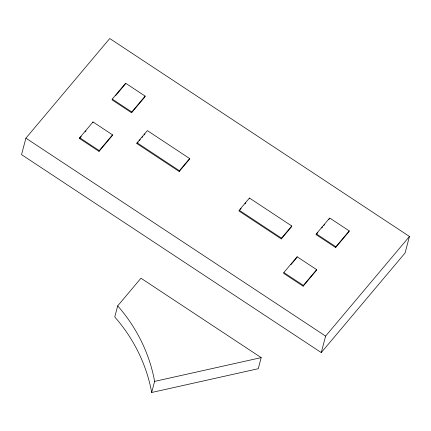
<?xml version="1.0" encoding="UTF-8"?>
<svg xmlns="http://www.w3.org/2000/svg" width="431" height="431" viewBox="0 0 431 431"><rect width="100%" height="100%" fill="white"/><g stroke="black" fill="none" stroke-linecap="round" stroke-linejoin="round"><path stroke-width="0.65" d="M25.903 138.157L21.55 154.637L321.262 352.59L405.097 252.949L409.45 236.468L109.738 38.521L25.903 138.157L325.615 336.105L321.262 352.59M79.525 138.513L79.73 137.742L93.01 121.957L112.507 134.833L112.302 135.603L99.022 151.389L79.525 138.513L81.238 136.476M92.805 122.727L93.01 121.957M112.265 99.092L112.06 99.863L131.584 112.755L144.94 96.883L145.145 96.113L125.62 83.221L112.265 99.092L131.789 111.985L131.584 112.755M99.022 151.389L99.227 150.618L112.507 134.833M125.62 83.221L125.416 83.991L115.508 95.768M136.886 143.561L137.09 142.79L147.348 130.604L189.645 158.543L189.446 159.314L179.188 171.5L136.886 143.561L138.168 142.036M117.695 305.881L114.765 316.974C133.513 338.26 146.605 364.54 151.685 392.479L258.255 368.71L261.186 357.622L140.969 278.221L117.695 305.881C136.444 327.167 149.535 353.452 154.616 381.392L151.685 392.479M179.188 171.5L179.393 170.73L189.645 158.543M239.2 210.231L238.995 211.001L281.292 238.936L291.55 226.749L291.755 225.979L249.452 198.039L239.2 210.231L281.497 238.165L281.292 238.936M249.247 198.81L249.452 198.039M283.846 272.554L283.641 273.324L303.138 286.2L316.419 270.415L316.623 269.644L297.126 256.768L283.846 272.554L303.343 285.43L303.138 286.2M297.126 256.768L296.921 257.539L290.925 264.666M316.133 234.642L316.332 233.871L329.688 218L349.212 230.897L349.008 231.668L335.652 247.539L316.133 234.642L317.857 232.595M335.652 247.539L335.857 246.769L349.212 230.897M85.096 131.891L85.952 130.873M131.789 111.985L145.145 96.113M139.45 140.517L140.307 139.499M142.014 137.467L142.871 136.455M144.153 134.93L145.005 133.912M240.277 209.477L241.128 208.459M244.975 203.89L245.832 202.872M281.497 238.165L291.755 225.979M321.731 227.988L322.593 226.965M323.886 225.429L324.748 224.406M328.627 219.794L329.483 218.77M303.343 285.43L316.623 269.644M325.615 336.105L409.45 236.468M154.616 381.392L261.186 357.622M316.332 233.871L335.857 246.769M137.09 142.79L179.393 170.73M79.73 137.742L99.227 150.618"/></g></svg>
